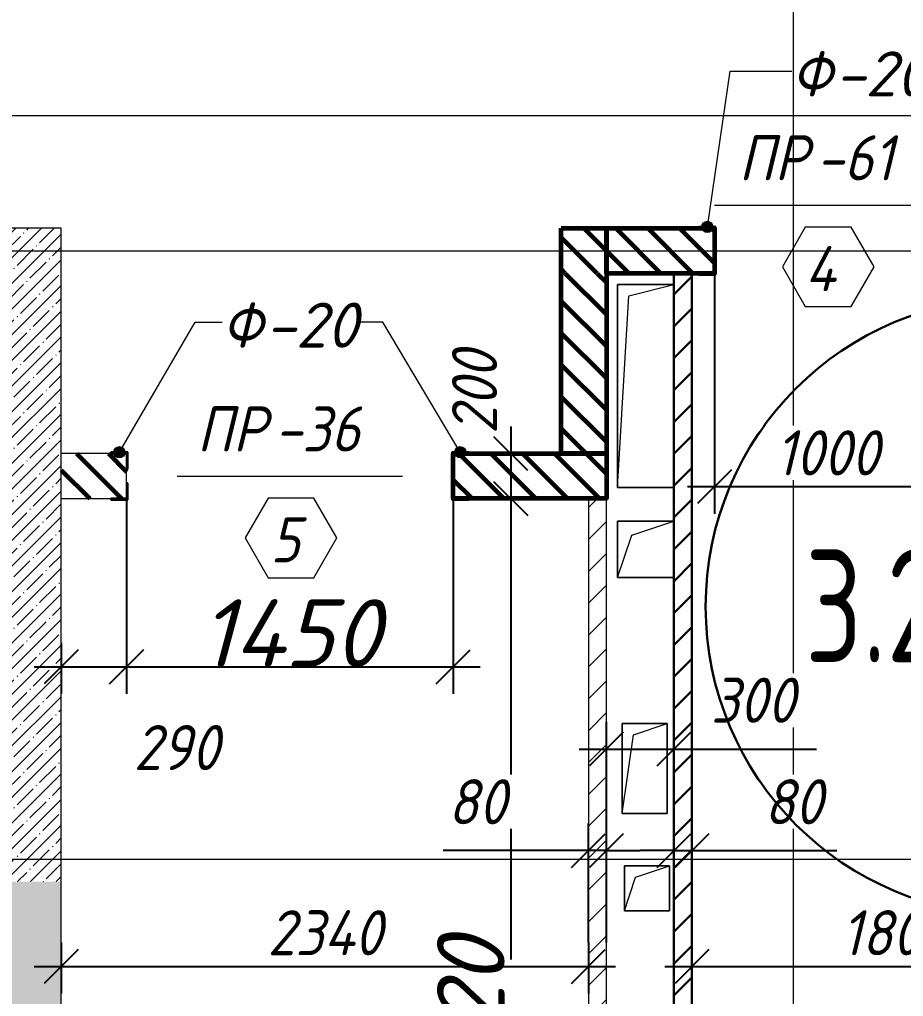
# Model space of a CAD drawing. Header units: millimetres. Extents: x 12986 to 523328, y -9759 to 30092.
# Drawn here: x 484856 to 488780, y 3321 to 7657 of the extents above; entities that cross this region are included whole.
import ezdxf

# ---------------------------------------------------------------- set-up
doc = ezdxf.new("R2010")
doc.units = ezdxf.units.MM
doc.layers.add('0)Допникки кружки', color=7, linetype='Continuous', plot=False)
for name, color, linetype, lineweight in [('1) ПГП Зеленый', 3, 'Continuous', 30), ('3) РАсчет Зел', 3, 'Continuous', 30), ('5) Блок ячеистый', 160, 'Continuous', 60), ('A-ANNO-DIMS', 7, 'Continuous', 9), ('A-AREA-IDEN', 7, 'Continuous', 9), ('A-DOOR-IDEN', 7, 'Continuous', 9), ('A-FLOR', 7, 'Continuous', 9), ('A-GENM', 7, 'Continuous', 9), ('A-GENM-1', 7, 'Continuous', 25), ('A-GENM-IDEN', 7, 'Continuous', 9), ('A-WALL-FNSH-2', 7, 'Continuous', 5), ('A-WALL-PATT-3', 250, 'Continuous', 5), ('Оси-1', 7, 'Continuous', 20)]:
    doc.layers.add(name, color=color, linetype=linetype, lineweight=lineweight)
for name, color, linetype, lineweight, true_color in [('A-WALL-11', 7, 'Continuous', 13, 0x800000), ('A-WALL-3', 7, 'Continuous', 5, 0x000000), ('A-WALL-4', 7, 'Continuous', 25, 0x000000), ('A-WALL-FNSH-3', 7, 'Continuous', 13, 0x008000), ('A-WALL-PATT-2', 7, 'Continuous', 5, 0xce0000)]:
    doc.layers.add(name, color=color, linetype=linetype, lineweight=lineweight, true_color=true_color)
doc.styles.add('ISOCPEUR_I_2', font='isocpeui.ttf', dxfattribs={"height": 300})
doc.styles.add('ISOCPEUR_I_3', font='isocpeui.ttf', dxfattribs={"width": 0.9, "height": 200})
doc.styles.add('ISOCPEUR_I_4', font='isocpeui.ttf', dxfattribs={"width": 0.9, "height": 300})
doc.styles.add('СПДС', font='ГОСТ тип А.ttf', dxfattribs={"width": 0.9})
doc.dimstyles.new('ISO-2_0_0_9К_СРЕДНИЙ', dxfattribs={"dimscale": 304.8, "dimtxt": 199.196235, "dimasz": 0.492126, "dimexe": 0.393701, "dimexo": 0, "dimgap": 0, "dimtad": 1, "dimdec": 0, "dimzin": 0, "dimdsep": 46, "dimtxsty": 'ISOCPEUR_I_2', "dimblk1": 'OBLIQUE', "dimblk2": 'OBLIQUE', "dimsah": 1, "dimcen": 0.09, "dimdle": 0.393701, "dimazin": 0, "dimtfac": 1, "dimtdec": 4, "dimtix": 1, "dimtmove": 2, "dimatfit": 3, "dimfxl": 1, "dimtvp": 1, "dimtolj": 1, "dimtzin": 0, "dimarcsym": 2})
doc.dimstyles.new('ISO-2_0_0_9К_СРЕДНИЙ_1', dxfattribs={"dimscale": 304.8, "dimtxt": 199.196235, "dimasz": 0.492126, "dimexe": 0.393701, "dimexo": 0, "dimgap": 0, "dimtad": 1, "dimdec": 0, "dimzin": 0, "dimdsep": 46, "dimtxsty": 'ISOCPEUR_I_3', "dimblk1": 'OBLIQUE', "dimblk2": 'OBLIQUE', "dimsah": 1, "dimcen": 0.09, "dimdle": 0.393701, "dimazin": 0, "dimtfac": 1, "dimtdec": 4, "dimtix": 1, "dimtmove": 2, "dimatfit": 3, "dimfxl": 1, "dimtvp": 1, "dimtolj": 1, "dimtzin": 0, "dimarcsym": 2})
doc.dimstyles.new('ISO-2_0_0_9К_СРЕДНИЙ_2', dxfattribs={"dimscale": 304.8, "dimtxt": 199.196235, "dimasz": 0.492126, "dimexe": 0.393701, "dimexo": 0, "dimgap": 0, "dimtad": 1, "dimdec": 0, "dimzin": 0, "dimdsep": 46, "dimtxsty": 'ISOCPEUR_I_2', "dimblk1": 'OBLIQUE', "dimblk2": 'OBLIQUE', "dimsah": 1, "dimcen": 0.09, "dimdle": 0.393701, "dimazin": 0, "dimtfac": 1, "dimtdec": 4, "dimtix": 1, "dimtmove": 0, "dimatfit": 3, "dimfxl": 1, "dimtvp": 1, "dimtolj": 1, "dimtzin": 0, "dimarcsym": 2})
doc.dimstyles.new('ISO-2_0_0_9К_СРЕДНИЙ_ФОН', dxfattribs={"dimscale": 304.8, "dimtxt": 199.196235, "dimasz": 0.492126, "dimexe": 0.393701, "dimexo": 0, "dimgap": 0.164042, "dimtad": 1, "dimdec": 0, "dimdsep": 46, "dimtxsty": 'ISOCPEUR_I_3', "dimblk1": 'OBLIQUE', "dimblk2": 'OBLIQUE', "dimsah": 1, "dimcen": 0.09, "dimdle": 0.393701, "dimazin": 0, "dimtfac": 1, "dimtdec": 4, "dimtix": 1, "dimtmove": 1, "dimatfit": 3, "dimfxl": 1, "dimtvp": 1, "dimtfill": 1, "dimtolj": 1, "dimtzin": 0, "dimarcsym": 2})
doc.dimstyles.new('ISO-2_0_0_9К_СРЕДНИЙ_ФОН_1', dxfattribs={"dimscale": 304.8, "dimtxt": 199.196235, "dimasz": 0.492126, "dimexe": 0.393701, "dimexo": 0, "dimgap": 0.164042, "dimtad": 1, "dimdec": 0, "dimdsep": 46, "dimtxsty": 'ISOCPEUR_I_3', "dimblk1": 'OBLIQUE', "dimblk2": 'OBLIQUE', "dimsah": 1, "dimcen": 0.09, "dimdle": 0.393701, "dimazin": 0, "dimtfac": 1, "dimtdec": 4, "dimtix": 1, "dimtmove": 0, "dimatfit": 3, "dimfxl": 1, "dimtvp": 1, "dimtfill": 1, "dimtolj": 1, "dimtzin": 0, "dimarcsym": 2})
pattern_1 = [(45, (395430.81, -3869.25), (-70.71068, 70.71068), [])]
pattern_2 = [(45, (395430.81, -3869.25), (-57.024626, 57.024626), []), (45, (395487.83, -3869.25), (-57.024626, 57.024626), [100.806, -20.161, 3.353, -16.808])]
pattern_3 = [(135, (395430.81, -3869.25), (-70.71068, -70.71068), [])]

# ---------------------------------------------------------------- blocks, each defined once
blk = doc.blocks.new('AR_Отверстие прямоугольное _в плите_ - AR_Отверстие прямоугольное _в плите_-27108365-АР1_1_Кладочный план 3 этажа')
at = {"layer": 'A-GENM'}
for p, q in [((125, 450), (-125, 450)), ((-125, 450), (-125, -450)), ((-75, 400), (125, 450)), ((-125, -450), (-75, 400)), ((-125, -450), (125, -450))]:
    blk.add_line(p, q, dxfattribs=at)
blk = doc.blocks.new('AR_Отверстие прямоугольное _в плите_ - AR_Отверстие прямоугольное _в плите_-24546047-АР1_1_Кладочный план 3 этажа')
at = {"layer": 'A-GENM'}
for p, q in [((100, 200), (-100, 200)), ((-100, 200), (-100, -200)), ((-50, 150), (100, 200)), ((100, -200), (100, 200)), ((-100, -200), (-50, 150)), ((-100, -200), (100, -200))]:
    blk.add_line(p, q, dxfattribs=at)
blk = doc.blocks.new('AR_Отверстие прямоугольное _в плите_ - AR_Отверстие прямоугольное _в плите_-V37-АР1_1_Кладочный план 3 этажа')
at = {"layer": 'A-GENM'}
for p, q in [((100, 100), (-100, 100)), ((-100, 100), (-100, -100)), ((-50, 50), (100, 100)), ((100, -100), (100, 100)), ((-100, -100), (-50, 50)), ((-100, -100), (100, -100))]:
    blk.add_line(p, q, dxfattribs=at)
blk = doc.blocks.new('AR_Отверстие прямоугольное _в плите_ - AR_Отверстие прямоугольное _в плите_-24524709-АР1_1_Кладочный план 3 этажа')
at = {"layer": 'A-GENM'}
for p, q in [((125, 125), (-125, 125)), ((-125, 125), (-125, -125)), ((-62.5, 62.5), (125, 125)), ((-125, -125), (-62.5, 62.5)), ((-125, -125), (125, -125))]:
    blk.add_line(p, q, dxfattribs=at)
blk = doc.blocks.new('Фахверк_СКБ_Уголок - Ф-20_200х3960 h-28533880-АР1_1_Кладочный план 3 этажа')
at = {"layer": 'A-GENM-1'}
for p, q in [((200, 156), (125, 156)), ((125, 156), (125, 81)), ((131, 81), (131, 150)), ((131, 150), (200, 150)), ((200, 150), (200, 156)), ((125, 81), (131, 81)), ((131, 19), (125, 19)), ((125, 19), (125, -56)), ((131, -50), (131, 19)), ((125, -56), (200, -56)), ((200, -50), (131, -50)), ((200, -56), (200, -50))]:
    blk.add_line(p, q, dxfattribs=at)
blk = doc.blocks.new('_Oblique')
at = {"color": 0, "linetype": 'ByBlock', "lineweight": -2}
blk.add_line((-0.5, -0.5), (0.5, 0.5), dxfattribs=at)
blk = doc.blocks.new('*D3469')
at = {"layer": 'A-ANNO-DIMS', "color": 0, "lineweight": -2, "transparency": 16777216}
for p, q in [((487036.8, 5850.7), (487036.8, 5410.7)), ((487142.9, 5730.7), (486916.8, 5730.7)), ((487142.9, 5530.7), (486916.8, 5530.7))]:
    blk.add_line(p, q, dxfattribs=at)
at = {"layer": 'Defpoints', "color": 0, "transparency": 16777216}
for p in [(487142.9, 5730.7), (487036.8, 5530.7), (487142.9, 5530.7)]:
    blk.add_point(p, dxfattribs=at)
at = {"layer": 'A-ANNO-DIMS', "color": 0, "lineweight": -2, "transparency": 16777216, "xscale": 150, "yscale": 150, "zscale": 150}
for p, rotation in [((487036.8, 5730.7), 90), ((487036.8, 5530.7), 270)]:
    blk.add_blockref('_Oblique', p, dxfattribs=dict(at, rotation=rotation))
at = {"layer": 'A-ANNO-DIMS', "color": 0, "transparency": 16777216, "insert": (486775.5, 5817.5), "char_height": 200, "width": 455.087, "attachment_point": 1, "rotation": 90, "line_spacing_factor": 1.149209, "style": 'ISOCPEUR_I_3'}
blk.add_mtext('\\A1;200', dxfattribs=at)
blk = doc.blocks.new('*D3470')
at = {"layer": 'A-ANNO-DIMS', "color": 0, "lineweight": -2, "transparency": 16777216}
for p, q in [((487036.8, 5650.7), (487036.8, 3484.4)), ((487142.9, 5530.7), (486916.8, 5530.7)), ((487036.8, 1190.7), (487036.8, 2614.8)), ((487376.3, 1310.7), (486916.8, 1310.7))]:
    blk.add_line(p, q, dxfattribs=at)
at = {"layer": 'Defpoints', "color": 0, "transparency": 16777216}
for p in [(487142.9, 5530.7), (487036.8, 1310.7), (487376.3, 1310.7)]:
    blk.add_point(p, dxfattribs=at)
at = {"layer": 'A-ANNO-DIMS', "color": 0, "lineweight": -2, "transparency": 16777216, "xscale": 150, "yscale": 150, "zscale": 150}
for p, rotation in [((487036.8, 5530.7), 90), ((487036.8, 1310.7), 270)]:
    blk.add_blockref('_Oblique', p, dxfattribs=dict(at, rotation=rotation))
at = {"layer": 'A-ANNO-DIMS', "color": 0, "transparency": 16777216, "insert": (486708.9, 2737), "char_height": 300, "width": 625.17, "attachment_point": 1, "rotation": 90, "line_spacing_factor": 1.149209, "style": 'ISOCPEUR_I_2'}
blk.add_mtext('\\A1;4220', dxfattribs=at)
blk = doc.blocks.new('*D3473')
at = {"layer": 'A-ANNO-DIMS', "color": 0, "lineweight": -2, "transparency": 16777216}
for p, q in [((485040.8, 3559.9), (485040.8, 3333.8)), ((487380.8, 3559.9), (487380.8, 3333.8)), ((484920.8, 3453.8), (487500.8, 3453.8))]:
    blk.add_line(p, q, dxfattribs=at)
at = {"layer": 'Defpoints', "color": 0, "transparency": 16777216}
for p in [(485040.8, 3559.9), (487380.8, 3559.9), (487380.8, 3453.8)]:
    blk.add_point(p, dxfattribs=at)
at = {"layer": 'A-ANNO-DIMS', "color": 0, "lineweight": -2, "transparency": 16777216, "xscale": 150, "yscale": 150, "zscale": 150, "rotation": 180}
blk.add_blockref('_Oblique', (485040.8, 3453.8), dxfattribs=at)
at = {"layer": 'A-ANNO-DIMS', "color": 0, "lineweight": -2, "transparency": 16777216, "xscale": 150, "yscale": 150, "zscale": 150}
blk.add_blockref('_Oblique', (487380.8, 3453.8), dxfattribs=at)
at = {"layer": 'A-ANNO-DIMS', "color": 0, "transparency": 16777216, "insert": (486210.8, 3603.8), "char_height": 200, "width": 625.17, "attachment_point": 5, "style": 'ISOCPEUR_I_3', "bg_fill": 3, "box_fill_scale": 1.1, "bg_fill_color": 256, "bg_fill_true_color": 13158600, "bg_fill_transparency": 0}
blk.add_mtext('\\A1;2340', dxfattribs=at)
blk = doc.blocks.new('*D3474')
at = {"layer": 'A-ANNO-DIMS', "color": 0, "lineweight": -2, "transparency": 16777216}
for p, q in [((487380.8, 3559.9), (487380.8, 4088.5)), ((487460.8, 3559.9), (487460.8, 4088.5)), ((487380.8, 3968.5), (486737, 3968.5)), ((487460.8, 3968.5), (487380.8, 3968.5)), ((487460.8, 3968.5), (487610.8, 3968.5))]:
    blk.add_line(p, q, dxfattribs=at)
at = {"layer": 'Defpoints', "color": 0, "transparency": 16777216}
for p in [(487460.8, 3968.5), (487380.8, 3559.9), (487460.8, 3559.9)]:
    blk.add_point(p, dxfattribs=at)
at = {"layer": 'A-ANNO-DIMS', "color": 0, "lineweight": -2, "transparency": 16777216, "xscale": 150, "yscale": 150, "zscale": 150}
blk.add_blockref('_Oblique', (487380.8, 3968.5), dxfattribs=at)
at = {"layer": 'A-ANNO-DIMS', "color": 0, "lineweight": -2, "transparency": 16777216, "xscale": 150, "yscale": 150, "zscale": 150, "rotation": 180}
blk.add_blockref('_Oblique', (487460.8, 3968.5), dxfattribs=at)
at = {"layer": 'A-ANNO-DIMS', "color": 0, "transparency": 16777216, "insert": (486757.2, 4285.2), "char_height": 200, "width": 303.391, "attachment_point": 1, "line_spacing_factor": 1.149209, "style": 'ISOCPEUR_I_3', "bg_fill": 3, "box_fill_scale": 1.1, "bg_fill_color": 256, "bg_fill_true_color": 13158600, "bg_fill_transparency": 0}
blk.add_mtext('\\A1;80', dxfattribs=at)
blk = doc.blocks.new('*D3475')
at = {"layer": 'A-ANNO-DIMS', "color": 0, "lineweight": -2, "transparency": 16777216}
for p, q in [((487460.8, 3559.9), (487460.8, 4539.3)), ((487760.8, 3559.9), (487760.8, 4539.3)), ((487340.8, 4419.3), (487760.8, 4419.3)), ((487760.8, 4419.3), (488393.2, 4419.3))]:
    blk.add_line(p, q, dxfattribs=at)
at = {"layer": 'Defpoints', "color": 0, "transparency": 16777216}
for p in [(487760.8, 4419.3), (487460.8, 3559.9), (487760.8, 3559.9)]:
    blk.add_point(p, dxfattribs=at)
at = {"layer": 'A-ANNO-DIMS', "color": 0, "lineweight": -2, "transparency": 16777216, "xscale": 150, "yscale": 150, "zscale": 150, "rotation": 180}
blk.add_blockref('_Oblique', (487460.8, 4419.3), dxfattribs=at)
at = {"layer": 'A-ANNO-DIMS', "color": 0, "lineweight": -2, "transparency": 16777216, "xscale": 150, "yscale": 150, "zscale": 150}
blk.add_blockref('_Oblique', (487760.8, 4419.3), dxfattribs=at)
at = {"layer": 'A-ANNO-DIMS', "color": 0, "transparency": 16777216, "insert": (487924.4, 4736), "char_height": 200, "width": 455.087, "attachment_point": 1, "line_spacing_factor": 1.149209, "style": 'ISOCPEUR_I_3', "bg_fill": 3, "box_fill_scale": 1.1, "bg_fill_color": 256, "bg_fill_true_color": 13158600, "bg_fill_transparency": 0}
blk.add_mtext('\\A1;300', dxfattribs=at)
blk = doc.blocks.new('*D3476')
at = {"layer": 'A-ANNO-DIMS', "color": 0, "lineweight": -2, "transparency": 16777216}
for p, q in [((487760.8, 3559.9), (487760.8, 4088.5)), ((487840.8, 3559.9), (487840.8, 4088.5)), ((487760.8, 3968.5), (487610.8, 3968.5)), ((487760.8, 3968.5), (487840.8, 3968.5)), ((487840.8, 3968.5), (488484.6, 3968.5))]:
    blk.add_line(p, q, dxfattribs=at)
at = {"layer": 'Defpoints', "color": 0, "transparency": 16777216}
for p in [(487840.8, 3968.5), (487760.8, 3559.9), (487840.8, 3559.9)]:
    blk.add_point(p, dxfattribs=at)
at = {"layer": 'A-ANNO-DIMS', "color": 0, "lineweight": -2, "transparency": 16777216, "xscale": 150, "yscale": 150, "zscale": 150}
blk.add_blockref('_Oblique', (487760.8, 3968.5), dxfattribs=at)
at = {"layer": 'A-ANNO-DIMS', "color": 0, "lineweight": -2, "transparency": 16777216, "xscale": 150, "yscale": 150, "zscale": 150, "rotation": 180}
blk.add_blockref('_Oblique', (487840.8, 3968.5), dxfattribs=at)
at = {"layer": 'A-ANNO-DIMS', "color": 0, "transparency": 16777216, "insert": (488161, 4285.2), "char_height": 200, "width": 303.391, "attachment_point": 1, "line_spacing_factor": 1.149209, "style": 'ISOCPEUR_I_3', "bg_fill": 3, "box_fill_scale": 1.1, "bg_fill_color": 256, "bg_fill_true_color": 13158600, "bg_fill_transparency": 0}
blk.add_mtext('\\A1;80', dxfattribs=at)
blk = doc.blocks.new('*D3477')
at = {"layer": 'A-ANNO-DIMS', "color": 0, "lineweight": -2, "transparency": 16777216}
for p, q in [((487840.8, 3559.9), (487840.8, 3333.8)), ((489640.8, 3559.9), (489640.8, 3333.8)), ((487720.8, 3453.8), (489760.8, 3453.8))]:
    blk.add_line(p, q, dxfattribs=at)
at = {"layer": 'Defpoints', "color": 0, "transparency": 16777216}
for p in [(487840.8, 3559.9), (489640.8, 3559.9), (489640.8, 3453.8)]:
    blk.add_point(p, dxfattribs=at)
at = {"layer": 'A-ANNO-DIMS', "color": 0, "lineweight": -2, "transparency": 16777216, "xscale": 150, "yscale": 150, "zscale": 150, "rotation": 180}
blk.add_blockref('_Oblique', (487840.8, 3453.8), dxfattribs=at)
at = {"layer": 'A-ANNO-DIMS', "color": 0, "lineweight": -2, "transparency": 16777216, "xscale": 150, "yscale": 150, "zscale": 150}
blk.add_blockref('_Oblique', (489640.8, 3453.8), dxfattribs=at)
at = {"layer": 'A-ANNO-DIMS', "color": 0, "transparency": 16777216, "insert": (488740.8, 3603.8), "char_height": 200, "width": 560.814, "attachment_point": 5, "style": 'ISOCPEUR_I_3', "bg_fill": 3, "box_fill_scale": 1.1, "bg_fill_color": 256, "bg_fill_true_color": 13158600, "bg_fill_transparency": 0}
blk.add_mtext('\\A1;1800', dxfattribs=at)
blk = doc.blocks.new('*D3493')
at = {"layer": 'A-ANNO-DIMS', "color": 0, "lineweight": -2, "transparency": 16777216}
for p, q in [((487940.8, 6527.7), (487940.8, 5463.9)), ((488940.8, 6530.7), (488940.8, 5463.9)), ((487820.8, 5583.9), (489060.8, 5583.9))]:
    blk.add_line(p, q, dxfattribs=at)
at = {"layer": 'Defpoints', "color": 0, "transparency": 16777216}
for p in [(487940.8, 6527.7), (488940.8, 6530.7), (488940.8, 5583.9)]:
    blk.add_point(p, dxfattribs=at)
at = {"layer": 'A-ANNO-DIMS', "color": 0, "lineweight": -2, "transparency": 16777216, "xscale": 150, "yscale": 150, "zscale": 150, "rotation": 180}
blk.add_blockref('_Oblique', (487940.8, 5583.9), dxfattribs=at)
at = {"layer": 'A-ANNO-DIMS', "color": 0, "lineweight": -2, "transparency": 16777216, "xscale": 150, "yscale": 150, "zscale": 150}
blk.add_blockref('_Oblique', (488940.8, 5583.9), dxfattribs=at)
at = {"layer": 'A-ANNO-DIMS', "color": 0, "transparency": 16777216, "insert": (488440.8, 5733.9), "char_height": 200, "width": 560.814, "attachment_point": 5, "style": 'ISOCPEUR_I_3', "bg_fill": 3, "box_fill_scale": 1.1, "bg_fill_color": 256, "bg_fill_true_color": 13158600, "bg_fill_transparency": 0}
blk.add_mtext('\\A1;1000', dxfattribs=at)
blk = doc.blocks.new('*D3617')
at = {"layer": 'A-ANNO-DIMS', "color": 0, "lineweight": -2, "transparency": 16777216}
for p, q in [((485330.8, 5522.7), (485330.8, 4663.9)), ((485040.8, 4890), (485040.8, 4663.9)), ((484920.8, 4783.9), (485450.8, 4783.9))]:
    blk.add_line(p, q, dxfattribs=at)
at = {"layer": 'Defpoints', "color": 0, "transparency": 16777216}
for p in [(485330.8, 5522.7), (485040.8, 4890), (485330.8, 4783.9)]:
    blk.add_point(p, dxfattribs=at)
at = {"layer": 'A-ANNO-DIMS', "color": 0, "lineweight": -2, "transparency": 16777216, "xscale": 150, "yscale": 150, "zscale": 150, "rotation": 180}
blk.add_blockref('_Oblique', (485040.8, 4783.9), dxfattribs=at)
at = {"layer": 'A-ANNO-DIMS', "color": 0, "lineweight": -2, "transparency": 16777216, "xscale": 150, "yscale": 150, "zscale": 150}
blk.add_blockref('_Oblique', (485330.8, 4783.9), dxfattribs=at)
at = {"layer": 'A-ANNO-DIMS', "color": 0, "transparency": 16777216, "insert": (485362.7, 4526), "char_height": 200, "width": 455.087, "attachment_point": 1, "line_spacing_factor": 1.149209, "style": 'ISOCPEUR_I_3'}
blk.add_mtext('\\A1;290', dxfattribs=at)
blk = doc.blocks.new('*D3618')
at = {"layer": 'A-ANNO-DIMS', "color": 0, "lineweight": -2, "transparency": 16777216}
for p, q in [((485330.8, 5522.7), (485330.8, 4663.9)), ((486780.8, 5522.7), (486780.8, 4663.9)), ((485210.8, 4783.9), (486900.8, 4783.9))]:
    blk.add_line(p, q, dxfattribs=at)
at = {"layer": 'Defpoints', "color": 0, "transparency": 16777216}
for p in [(485330.8, 5522.7), (486780.8, 5522.7), (486780.8, 4783.9)]:
    blk.add_point(p, dxfattribs=at)
at = {"layer": 'A-ANNO-DIMS', "color": 0, "lineweight": -2, "transparency": 16777216, "xscale": 150, "yscale": 150, "zscale": 150, "rotation": 180}
blk.add_blockref('_Oblique', (485330.8, 4783.9), dxfattribs=at)
at = {"layer": 'A-ANNO-DIMS', "color": 0, "lineweight": -2, "transparency": 16777216, "xscale": 150, "yscale": 150, "zscale": 150}
blk.add_blockref('_Oblique', (486780.8, 4783.9), dxfattribs=at)
at = {"layer": 'A-ANNO-DIMS', "color": 0, "transparency": 16777216, "insert": (486055.8, 4933.9), "char_height": 300, "width": 579.201, "attachment_point": 5, "style": 'ISOCPEUR_I_2'}
blk.add_mtext('\\A1;1450', dxfattribs=at)
blk = doc.blocks.new('AAR_СКБ_Марка_Двери_Перемычка и проем - Марка перемычки и проема-25306769-АР1_1_Кладочный план 3 этажа')
at = {"layer": 'A-DOOR-IDEN'}
for p, q in [((-5, 0), (5, 0)), ((-0.968, -0.984), (-1.986, -2.747)), ((1.067, -0.984), (-0.968, -0.984)), ((2.085, -2.747), (1.067, -0.984)), ((-1.986, -2.747), (-0.968, -4.509)), ((1.067, -4.509), (2.085, -2.747)), ((-0.968, -4.509), (1.067, -4.509))]:
    blk.add_line(p, q, dxfattribs=at)

msp = doc.modelspace()

# ---------------------------------------------------------------- hatches: boundary and pattern name
at = {"layer": '1) ПГП Зеленый'}
h = msp.add_hatch(dxfattribs=at)
h.set_pattern_fill('FP_5', color=256, style=0, pattern_type=2)
h.set_pattern_definition(pattern_1)
h.paths.add_polyline_path([(487760.80855, 2830.74643), (487840.80855, 2830.74643), (487840.80855, 6530.74642), (487760.80855, 6530.74642), (487760.80855, 4212.65063)], flags=0)
at = {"layer": '5) Блок ячеистый'}
h = msp.add_hatch(dxfattribs=at)
h.set_pattern_fill('FP_1', color=256, style=0, pattern_type=2)
h.set_pattern_definition(pattern_3)
h.paths.add_polyline_path([(502560.80859, 6530.74642), (502560.80859, 6730.74642), (500526.80859, 6730.74642), (500526.80859, 6530.74642), (500595.80859, 6530.74642)], flags=0)
h.paths.add_polyline_path([(497262.14007, 6530.74642), (499075.80857, 6530.74642), (499075.80857, 6730.74642), (497040.80855, 6730.74642), (497040.80855, 6530.74642)], flags=0)
h.paths.add_polyline_path([(489640.80855, 6530.74642), (489640.80855, 6730.74642), (488940.80861, 6730.74642), (488940.80861, 6530.74642), (489139.03912, 6530.74642)], flags=0)
h.paths.add_polyline_path([(487260.80855, 6530.74642), (487940.80861, 6530.74642), (487940.80861, 6730.74642), (487260.80855, 6730.74642)], flags=0)
h = msp.add_hatch(dxfattribs=at)
h.set_pattern_fill('FP_1', color=256, style=0, pattern_type=2)
h.set_pattern_definition(pattern_3)
h.paths.add_polyline_path([(487260.80855, 5730.74642), (487460.80855, 5730.74642), (487460.80855, 6530.74642), (487260.80855, 6530.74642)], flags=0)
h = msp.add_hatch(dxfattribs=at)
h.set_pattern_fill('FP_1', color=256, style=0, pattern_type=2)
h.set_pattern_definition(pattern_3)
h.paths.add_polyline_path([(485040.80855, 5530.74642), (485330.80855, 5530.74642), (485330.80855, 5730.74642), (485040.80855, 5730.74642), (485040.80855, 5642.61211)], flags=0)
h.paths.add_polyline_path([(486849.80855, 5530.74642), (487460.80855, 5530.74642), (487460.80855, 5730.74642), (486780.80855, 5730.74642), (486780.80855, 5530.74642)], flags=0)
at = {"layer": 'A-GENM-IDEN'}
h = msp.add_hatch(color=256, dxfattribs=at)
edge = h.paths.add_edge_path(flags=0)
edge.add_arc((487909.30861, 6736.74642), 25, 0, 360)
h = msp.add_hatch(color=256, dxfattribs=at)
edge = h.paths.add_edge_path(flags=0)
edge.add_arc((485299.30855, 5736.74642), 25, 0, 360)
h = msp.add_hatch(color=256, dxfattribs=at)
edge = h.paths.add_edge_path(flags=0)
edge.add_arc((486812.30855, 5736.74642), 25, 0, 360)
at = {"layer": 'A-WALL-PATT-2'}
h = msp.add_hatch(dxfattribs=at)
h.set_pattern_fill('FP_4', color=256, style=0, pattern_type=2)
h.set_pattern_definition(pattern_2)
h.paths.add_polyline_path([(484790.80855, 3830.74636), (485040.80855, 3830.74636), (485040.80855, 6730.74642), (484790.80855, 6730.74642), (484790.80855, 5642.61211)], flags=0)
h = msp.add_hatch(dxfattribs=at)
h.set_pattern_fill('FP_4', color=256, style=0, pattern_type=2)
h.set_pattern_definition(pattern_2)
h.paths.add_polyline_path([(484790.80855, -3769.25358), (485040.80855, -3769.25358), (485040.80855, 3830.74636), (484790.80855, 3830.74636), (484790.80855, -2937.15678)], flags=0)
at = {"layer": 'A-WALL-PATT-3'}
h = msp.add_hatch(dxfattribs=at)
h.set_pattern_fill('FP_5', color=256, style=0, pattern_type=2)
h.set_pattern_definition(pattern_1)
h.paths.add_polyline_path([(487460.80855, -3769.25358), (487460.80855, -179.25357), (487453.40855, -179.25357), (487453.40855, -143.75357), (487388.20855, -143.75357), (487388.20855, -179.25357), (487380.80855, -179.25357), (487380.80855, -3763.25358), (487429.80857, -3763.25358), (487429.80857, -3769.25358)], flags=0)
h.paths.add_polyline_path([(487388.20855, 1315.24643), (487453.40855, 1315.24643), (487453.40855, 1350.74643), (487460.80855, 1350.74643), (487460.80855, 5530.74642), (487380.80855, 5530.74642), (487380.80855, 1350.74643), (487388.20855, 1350.74643)], flags=0)

# ---------------------------------------------------------------- linework, layer by layer
at = {"layer": '1) ПГП Зеленый'}
msp.add_line((487760.80855, 6530.74642), (487760.80855, 2830.74643), dxfattribs=at)
at = {"layer": '3) РАсчет Зел'}
msp.add_line((487840.80855, 2830.74643), (487840.80855, 6530.74642), dxfattribs=at)
at = {"layer": '5) Блок ячеистый'}
for points in [[(487260.80855, 6730.74642), (487460.80855, 6730.74642), (487460.80855, 5730.74642), (487260.80855, 5730.74642)], [(487460.80855, 6730.74642), (487940.80861, 6730.74642), (487940.80861, 6530.74642), (487460.80855, 6530.74642)], [(486780.80855, 5730.74642), (487460.80855, 5730.74642), (487460.80855, 5530.74642), (486780.80855, 5530.74642)]]:
    msp.add_lwpolyline(points, close=True, dxfattribs=at)
at = {"layer": 'A-FLOR'}
for p, q in [((487510.80855, 6480.74601), (487760.80855, 6480.74601)), ((487510.80855, 5580.74601), (487510.80855, 6480.74601)), ((487760.80855, 5580.74601), (487510.80855, 5580.74601)), ((487510.80855, 5430.74642), (487760.80855, 5430.74642)), ((487510.80855, 5180.74642), (487510.80855, 5430.74642)), ((487760.80855, 5180.74642), (487510.80855, 5180.74642)), ((487530.80855, 4532.74642), (487730.80855, 4532.74642)), ((487530.80855, 4132.74642), (487530.80855, 4532.74642)), ((487730.80855, 4532.74642), (487730.80855, 4132.74642)), ((487730.80855, 4132.74642), (487530.80855, 4132.74642)), ((487540.80855, 3900.74641), (487740.80855, 3900.74641)), ((487540.80855, 3700.74641), (487540.80855, 3900.74641)), ((487740.80855, 3900.74641), (487740.80855, 3700.74641)), ((487740.80855, 3700.74641), (487540.80855, 3700.74641))]:
    msp.add_line(p, q, dxfattribs=at)
at = {"layer": 'A-GENM-IDEN'}
for p, q in [((487909.30861, 6736.74642), (488010.58642, 7428.64931)), ((488010.58642, 7428.64931), (488283.43925, 7428.64931)), ((485299.30855, 5736.74642), (485634.74356, 6313.32915)), ((485634.74356, 6313.32915), (485755.104, 6313.32915)), ((486467.93343, 6313.32915), (486356.5131, 6313.32915)), ((486812.30855, 5736.74642), (486467.93343, 6313.32915))]:
    msp.add_line(p, q, dxfattribs=at)
for centre in [(487909.30861, 6736.74642), (485299.30855, 5736.74642), (486812.30855, 5736.74642)]:
    msp.add_circle(centre, 25, dxfattribs=at)
at = {"layer": 'A-WALL-11'}
msp.add_line((389220.80855, 7230.74641), (521382.43658, 7230.74641), dxfattribs=at)
at = {"layer": 'A-WALL-3'}
for p, q in [((485040.80855, 6730.74642), (484790.80855, 6730.74642)), ((485040.80855, -3719.25359), (485040.80855, 6730.74642))]:
    msp.add_line(p, q, dxfattribs=at)
at = {"layer": 'A-WALL-4'}
msp.add_line((487840.80855, 6530.74642), (487760.80855, 6530.74642), dxfattribs=at)
at = {"layer": 'A-WALL-FNSH-2'}
for p, q in [((487871.80861, 6730.74642), (487260.80855, 6730.74642)), ((487260.80855, 6730.74642), (487260.80855, 5730.74642)), ((487940.80861, 6599.74642), (487940.80861, 6661.74642)), ((487460.80855, 6530.74642), (487760.80855, 6530.74642)), ((487460.80855, 5530.74642), (487460.80855, 6530.74642)), ((487840.80855, 6530.74642), (487871.80861, 6530.74642)), ((485261.80855, 5730.74642), (485040.80855, 5730.74642)), ((487260.80855, 5730.74642), (486849.80855, 5730.74642)), ((485330.80855, 5599.74642), (485330.80855, 5661.74642)), ((486780.80855, 5661.74642), (486780.80855, 5599.74642)), ((485040.80855, 5530.74642), (485261.80855, 5530.74642)), ((486849.80855, 5530.74642), (487460.80855, 5530.74642))]:
    msp.add_line(p, q, dxfattribs=at)
at = {"layer": 'A-WALL-FNSH-3'}
for p, q in [((487380.80855, 5530.74642), (487380.80855, 1350.74643)), ((487460.80855, 5530.74642), (487380.80855, 5530.74642)), ((487460.80855, 2830.74643), (487460.80855, 5530.74642))]:
    msp.add_line(p, q, dxfattribs=at)
at = {"layer": 'Оси-1'}
for p, q in [((488290.80852, -8019.25359), (488290.80852, 24767.68957)), ((389220.80855, 6630.74641), (521382.43658, 6630.74641)), ((389220.80855, 3930.74641), (521382.43658, 3930.74641))]:
    msp.add_line(p, q, dxfattribs=at)

# ---------------------------------------------------------------- block references
at = {"layer": 'A-DOOR-IDEN', "xscale": 99.99999999999993, "yscale": 99.99999999999993, "zscale": 99.99999999999993}
msp.add_blockref('AAR_СКБ_Марка_Двери_Перемычка и проем - Марка перемычки и проема-25306769-АР1_1_Кладочный план 3 этажа', (486055.80855, 5630.74642), dxfattribs=at)
at = {"layer": 'A-GENM'}
for name, p in [('AR_Отверстие прямоугольное _в плите_ - AR_Отверстие прямоугольное _в плите_-27108365-АР1_1_Кладочный план 3 этажа', (487635.80855, 6030.74601)), ('AR_Отверстие прямоугольное _в плите_ - AR_Отверстие прямоугольное _в плите_-24524709-АР1_1_Кладочный план 3 этажа', (487635.80855, 5305.74642)), ('AR_Отверстие прямоугольное _в плите_ - AR_Отверстие прямоугольное _в плите_-24546047-АР1_1_Кладочный план 3 этажа', (487630.80855, 4332.74642)), ('AR_Отверстие прямоугольное _в плите_ - AR_Отверстие прямоугольное _в плите_-V37-АР1_1_Кладочный план 3 этажа', (487640.80855, 3800.74641))]:
    msp.add_blockref(name, p, dxfattribs=at)
at = {"layer": 'A-GENM-1', "rotation": 180}
for p in [(488071.80861, 6680.74642), (485461.80855, 5680.74642)]:
    msp.add_blockref('Фахверк_СКБ_Уголок - Ф-20_200х3960 h-28533880-АР1_1_Кладочный план 3 этажа', p, dxfattribs=at)
at = {"layer": 'A-GENM-1'}
msp.add_blockref('Фахверк_СКБ_Уголок - Ф-20_200х3960 h-28533880-АР1_1_Кладочный план 3 этажа', (486649.80855, 5580.74642), dxfattribs=at)

# ---------------------------------------------------------------- texts
at = {"layer": 'A-AREA-IDEN', "insert": (488342.58106, 5304.47317), "char_height": 500, "width": 1370.885625, "attachment_point": 1, "style": 'СПДС'}
msp.add_mtext('3.24', dxfattribs=at)
at = {"layer": 'A-DOOR-IDEN', "insert": (485969.61002, 5448.10504), "char_height": 200, "width": 158.734125, "attachment_point": 1, "style": 'ISOCPEUR_I_2'}
msp.add_mtext('\\fISOCPEUR|b0|i1|c204|p34|;\\W.9;5', dxfattribs=at)
at = {"layer": 'A-GENM-IDEN', "char_height": 200, "attachment_point": 1}
for s, insert, width, style in [('\\fISOCPEUR|b0|i1|c204|p34|;\\W.9;Ф', (488283.43925, 7516.26389), 230.886, 'ISOCPEUR_I_2'), ('\\fISOCPEUR|b0|i1|c204|p34|;\\W.9;Ф', (488283.43925, 7516.26389), 230.886, 'ISOCPEUR_I_2'), ('-20', (488473.93925, 7516.26389), 476.202375, 'ISOCPEUR_I_2'), ('-20', (488473.93925, 7516.26389), 476.202375, 'ISOCPEUR_I_2'), ('ПР', (488048.02368, 7143.35698), 416.8775, 'ISOCPEUR_I_4'), ('-61', (488391.98201, 7143.35698), 481.0125, 'ISOCPEUR_I_4'), ('\\fISOCPEUR|b0|i1|c204|p34|;\\W.9;Ф', (485755.104, 6400.94373), 230.886, 'ISOCPEUR_I_2'), ('\\fISOCPEUR|b0|i1|c204|p34|;\\W.9;Ф', (485755.104, 6400.94373), 230.886, 'ISOCPEUR_I_2'), ('-20', (485945.604, 6400.94373), 476.202375, 'ISOCPEUR_I_2'), ('-20', (485945.604, 6400.94373), 476.202375, 'ISOCPEUR_I_2'), ('ПР', (485643.52362, 5940.03528), 416.8775, 'ISOCPEUR_I_4'), ('-36', (485987.48195, 5940.03528), 529.11375, 'ISOCPEUR_I_4')]:
    msp.add_mtext(s, dxfattribs=dict(at, insert=insert, width=width, style=style))

# ---------------------------------------------------------------- dimensions: what is measured, and where the dimension line sits
at = {"layer": 'A-ANNO-DIMS'}
for base, p1, p2, dimstyle, override, picture, middle in [((487036.81801, 5530.74642), (487142.88403, 5730.74642), (487142.88403, 5530.74642), 'ISO-2_0_0_9К_СРЕДНИЙ_1', {"dimpost": '<>', "dimfxl": 200}, '*D3469', (486908.8602, 6045.0057)), ((487036.81801, 1310.74642), (487142.88403, 5530.74642), (487376.34958, 1310.74642), 'ISO-2_0_0_9К_СРЕДНИЙ', {"dimpost": '<>', "dimfxl": 4226.453142}, '*D3470', (486908.8602, 3049.58633))]:
    dim = msp.add_linear_dim(base=base, p1=p1, p2=p2, angle=90, dimstyle=dimstyle, override=override, dxfattribs=at)
    dim.commit()
    dim.dimension.update_dxf_attribs({"geometry": picture, "text_midpoint": middle, "dimtype": 160, "text_rotation": 90})
dim = msp.add_linear_dim(base=(485330.80855, 4783.94302), p1=(485040.80855, 4890.00904), p2=(485330.80855, 5522.74642), dimstyle='ISO-2_0_0_9К_СРЕДНИЙ_1', override={"dimpost": '<>', "dimfxl": 696.029157}, dxfattribs=at)
dim.commit()
dim.dimension.update_dxf_attribs({"geometry": '*D3617', "text_midpoint": (485590.21088, 4392.71217), "dimtype": 160})
dim = msp.add_linear_dim(base=(486780.80855, 4783.94302), p1=(485330.80855, 5522.74642), p2=(486780.80855, 5522.74642), dimstyle='ISO-2_0_0_9К_СРЕДНИЙ_2', override={"dimpost": '<>', "dimfxl": 1450}, dxfattribs=at)
dim.commit()
dim.dimension.update_dxf_attribs({"geometry": '*D3618', "text_midpoint": (486055.80855, 4933.94302)})

# ---------------------------------------------------------------- next in the draw order: dimensions: what is measured, and where the dimension line sits
for base, p1, p2, override, picture, middle in [((488940.80861, 5583.94302), (487940.80861, 6527.69842), (488940.80861, 6530.74642), {"dimpost": '<>', "dimfxl": 1000.004645}, '*D3493', (488440.80861, 5733.94302)), ((487380.80855, 3453.8255), (485040.80855, 3559.89151), (487380.80855, 3559.89151), {"dimpost": '<>', "dimfxl": 2340}, '*D3473', (486210.80855, 3603.8255))]:
    dim = msp.add_linear_dim(base=base, p1=p1, p2=p2, dimstyle='ISO-2_0_0_9К_СРЕДНИЙ_ФОН', override=override, dxfattribs=at)
    dim.commit()
    dim.dimension.update_dxf_attribs({"geometry": picture, "text_midpoint": middle})

# ---------------------------------------------------------------- next in the draw order: block references
at = {"layer": 'A-DOOR-IDEN', "xscale": 99.99999999999993, "yscale": 99.99999999999993, "zscale": 99.99999999999993}
msp.add_blockref('AAR_СКБ_Марка_Двери_Перемычка и проем - Марка перемычки и проема-25306769-АР1_1_Кладочный план 3 этажа', (488440.80861, 6834.06812), dxfattribs=at)

# ---------------------------------------------------------------- next in the draw order: texts
at = {"layer": 'A-DOOR-IDEN', "insert": (488342.46008, 6651.42674), "char_height": 200, "width": 187.594875, "attachment_point": 1, "style": 'ISOCPEUR_I_2'}
msp.add_mtext('\\fISOCPEUR|b0|i1|c204|p34|;\\W.9;4', dxfattribs=at)

# ---------------------------------------------------------------- next in the draw order: dimensions: what is measured, and where the dimension line sits
at = {"layer": 'A-ANNO-DIMS'}
dim = msp.add_linear_dim(base=(487460.80855, 3968.50034), p1=(487380.80855, 3559.89151), p2=(487460.80855, 3559.89151), dimstyle='ISO-2_0_0_9К_СРЕДНИЙ_ФОН_1', override={"dimpost": '<>', "dimfxl": 80}, dxfattribs=at)
dim.commit()
dim.dimension.update_dxf_attribs({"geometry": '*D3474', "text_midpoint": (486908.89946, 3968.50034), "dimtype": 160})

# ---------------------------------------------------------------- next in the draw order: dimensions: what is measured, and where the dimension line sits
dim = msp.add_linear_dim(base=(487760.80855, 4419.29636), p1=(487460.80855, 3559.89151), p2=(487760.80855, 3559.89151), dimstyle='ISO-2_0_0_9К_СРЕДНИЙ_ФОН_1', override={"dimpost": '<>', "dimfxl": 300}, dxfattribs=at)
dim.commit()
dim.dimension.update_dxf_attribs({"geometry": '*D3475', "text_midpoint": (488151.99037, 4419.29636), "dimtype": 160})

# ---------------------------------------------------------------- next in the draw order: dimensions: what is measured, and where the dimension line sits
dim = msp.add_linear_dim(base=(487840.80855, 3968.50034), p1=(487760.80855, 3559.89151), p2=(487840.80855, 3559.89151), dimstyle='ISO-2_0_0_9К_СРЕДНИЙ_ФОН_1', override={"dimpost": '<>', "dimfxl": 80}, dxfattribs=at)
dim.commit()
dim.dimension.update_dxf_attribs({"geometry": '*D3476', "text_midpoint": (488312.71764, 3968.50034), "dimtype": 160})

# ---------------------------------------------------------------- next in the draw order: dimensions: what is measured, and where the dimension line sits
dim = msp.add_linear_dim(base=(489640.80855, 3453.8255), p1=(487840.80855, 3559.89151), p2=(489640.80855, 3559.89151), dimstyle='ISO-2_0_0_9К_СРЕДНИЙ_ФОН', override={"dimpost": '<>', "dimfxl": 1800}, dxfattribs=at)
dim.commit()
dim.dimension.update_dxf_attribs({"geometry": '*D3477', "text_midpoint": (488740.80855, 3603.8255)})

# ---------------------------------------------------------------- next in the draw order: linework, layer by layer
at = {"layer": '0)Допникки кружки', "color": 1, "lineweight": 30}
msp.add_circle((489270.77862, 5051.72109), 1369.38563, dxfattribs=at)

doc.saveas('drawing.dxf')
